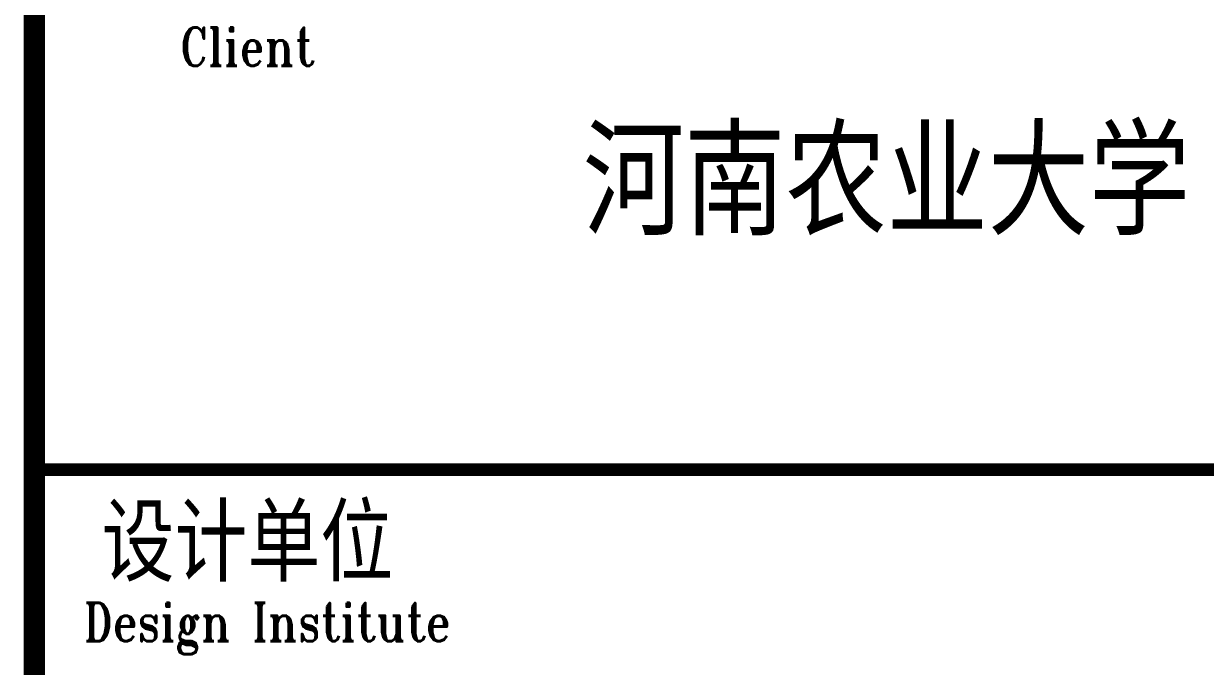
# Model space of a CAD drawing. Header units: millimetres. Extents: x 2998490 to 15040601, y 444546 to 7822218.
# Drawn here: x 14471379 to 14476924, y 7439141 to 7442157 of the extents above; entities that cross this region are included whole.
import ezdxf
from ezdxf.enums import TextEntityAlignment as Align

# ---------------------------------------------------------------- set-up
doc = ezdxf.new("R2010")
doc.units = ezdxf.units.MM
doc.header["$LTSCALE"] = 2000
doc.layers.add('图框', color=7, linetype='Continuous')
doc.styles.add('TKZ1_tjhts.shx', font='tjromant.shx', dxfattribs={"bigfont": 'tjhts.shx'})
doc.styles.add('TKZ2_tjkts.shx', font='tjromant.shx', dxfattribs={"bigfont": 'tjkts.shx'})

# ---------------------------------------------------------------- blocks, each defined once
blk = doc.blocks.new('TJAD_TK_A0')
at = {"layer": '图框'}
for points, const_width in [([(2072, 389.297), (2072, -431.703)], 1), ([(2072, -57.703), (2152, -57.703)], 0.6)]:
    blk.add_lwpolyline(points, dxfattribs=dict(at, const_width=const_width))
at = {"layer": '图框', "style": 'TKZ2_tjkts.shx', "width": 0.8}
for s, p in [('Client', (2082, -37.855)), ('Design Institute', (2082.931, -64.855))]:
    blk.add_text(s, height=1.8, dxfattribs=at).set_placement(p, align=Align.MIDDLE_CENTER)
at = {"layer": '图框', "style": 'TKZ2_tjkts.shx'}
blk.add_text('设计单位', height=3.6, dxfattribs=at).set_placement((2082, -61.155), align=Align.MIDDLE_CENTER)

msp = doc.modelspace()

# ---------------------------------------------------------------- block references
at = {"layer": '图框', "xscale": 100, "yscale": 100, "zscale": 100}
msp.add_blockref('TJAD_TK_A0', (14264228.6, 7445833.9), dxfattribs=at)

# ---------------------------------------------------------------- texts
at = {"layer": '图框', "style": 'TKZ1_tjhts.shx'}
msp.add_text('河南农业大学', height=500, dxfattribs=at).set_placement((14475428.6, 7441413.6), align=Align.MIDDLE_CENTER)

doc.saveas('drawing.dxf')
